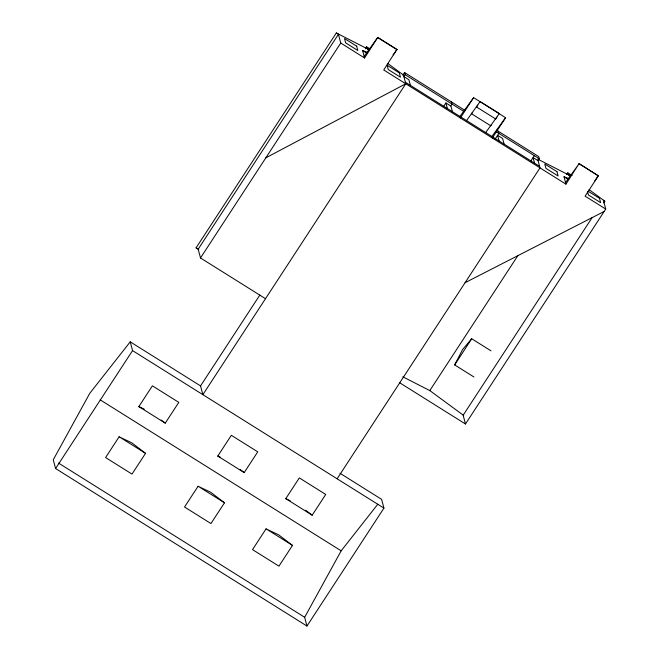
<?xml version="1.0" encoding="UTF-8"?>
<svg xmlns="http://www.w3.org/2000/svg" width="659" height="659" viewBox="0 0 659 659"><rect width="100%" height="100%" fill="white"/><g stroke="black" fill="none" stroke-linecap="round" stroke-linejoin="round"><path stroke-width="0.99" d="M473.953 376.989L454.652 364.897L462.585 349.558L471.712 338.759L491.013 350.852M340.003 473.269L381.619 499.349L383.933 508.122L306.97 626.05L304.656 617.285L341.164 550.833L377.829 504.176M265.503 298.692L200.493 257.966L198.178 249.193L196.061 247.875L336.321 32.95L368.702 49.491M198.178 249.193L338.438 34.276L336.321 32.95M55.587 468.533L132.55 350.604L130.227 341.84L89.772 393.316L53.264 459.768L55.587 468.533L306.97 626.05M200.493 257.966L340.752 43.041L338.438 34.276M365.498 48.272L366.429 46.674L369.913 48.865M365.58 48.766L366.486 47.382L369.155 49.054M364.18 56.427L377.764 37.39L396.924 49.392L383.744 69.978L565.949 184.141L579.129 163.564L565.537 182.592M340.752 43.041L364.584 57.976L377.764 37.39M119.139 436.785L105.588 457.544L131.998 474.093L145.548 453.334L131.742 442.79L119.139 436.785L145.548 453.334M138.843 406.595L152.394 385.836L178.795 402.377L165.252 423.144L138.843 406.595L144.247 409.173M396.924 49.392L393.357 54.862L393.184 54.227M402.863 75.101L404.552 72.523L465.312 110.597M387.805 63.519L403.448 75.011L405.763 83.775L202.873 394.667L200.55 385.902L259.827 295.067M404.552 72.523L405.12 74.681L403.868 76.592L408.901 79.747L410.384 85.382M443.886 106.05L445.912 102.944L450.945 106.099L452.436 111.725M198.087 486.251L184.536 507.01L210.946 523.559L224.497 502.801L210.691 492.257L198.087 486.251L224.497 502.801M217.791 456.061L231.342 435.302L257.743 451.843L244.201 472.61L217.791 456.061L220.493 457.346M450.748 105.975L452 104.056L451.431 101.898M505.593 117.689L491.919 136.462L492.331 138.011L505.593 117.689L473.615 97.656L460.353 117.977L459.941 116.429L405.351 82.227M491.334 124.848L490.724 125.795L471.564 113.793L472.182 112.846M496.968 117.121L495.733 119.015L476.572 107.005L477.808 105.119M495.049 139.206L498.838 133.398L498.27 131.248M266.071 528.847L252.521 549.614L278.93 566.155L292.481 545.397L278.683 534.861L266.071 528.847L292.481 545.397M285.775 498.657L299.326 477.899L325.735 494.448L312.185 515.206L285.775 498.657L290.281 500.807M530.536 161.439L534.325 155.639M337.111 478.78L540.001 167.888L538.106 160.705L539.359 158.794L538.79 156.636L496.532 130.161M566.789 174.371L567.786 172.847L572.094 175.566M566.864 174.446L567.86 172.913M402.822 376.8L429.8 390.581L517.883 255.61M454.652 364.897L471.712 338.759M594.715 181.036L597.779 176.348M579.129 163.564L598.364 175.838L585.11 196.143L605.736 209.068L465.476 423.992L399.741 382.805M592.194 217.495L463.153 415.228L465.476 423.992M603.685 202.898L604.814 201.176L589.088 189.635M459.941 116.429L473.615 97.656M466.556 120.572L480.147 101.544L499.3 113.546L485.708 132.574M364.584 57.976L362.648 50.628L367.038 52.201M565.949 184.141L564.013 176.801L568.404 178.367M265.832 157.847L405.763 83.775M465.081 282.695L604.179 211.457M537.686 159.124L570.06 175.656M196.061 247.875L198.763 249.25M377.838 37.67L396.998 49.672M579.203 163.836L598.364 175.838M369.534 49.837L366.733 48.082L368.315 49.647M570.2 175.566L568.099 174.248L569.681 175.813M405.12 74.681L464.142 111.659M496.235 131.767L539.359 158.794M604.814 201.176L603.413 200.303L605.736 209.068M588.149 191.201L599.476 198.293L600.621 202.626L588.429 194.99L587.515 191.522M362.648 50.628L366.981 53.346M564.013 176.801L568.346 179.512M538.106 160.705L533.073 157.559L534.564 163.185M460.773 116.948L539.597 166.34M130.227 341.84L200.55 385.902M132.55 350.604L383.933 508.122M100.209 399.856L341.164 550.833M58.486 463.038L304.656 617.285M429.8 390.581L463.722 415.491M305.685 510.247L312.185 515.206M240.14 469.505L244.201 472.61M161.191 420.038L165.252 423.144M504.102 144.099L502.619 138.472L497.586 135.317L499.069 140.944M445.912 102.944L447.403 108.57M366.495 46.748L366.758 48.387M356.667 46.155L344.484 38.519L345.629 42.851L357.812 50.496L356.667 46.155M399.305 72.869L387.113 65.233L388.258 69.566L400.45 77.202L399.305 72.869M556.97 171.661L544.779 164.025L545.924 168.358L558.115 175.994L556.97 171.661"/></g></svg>
